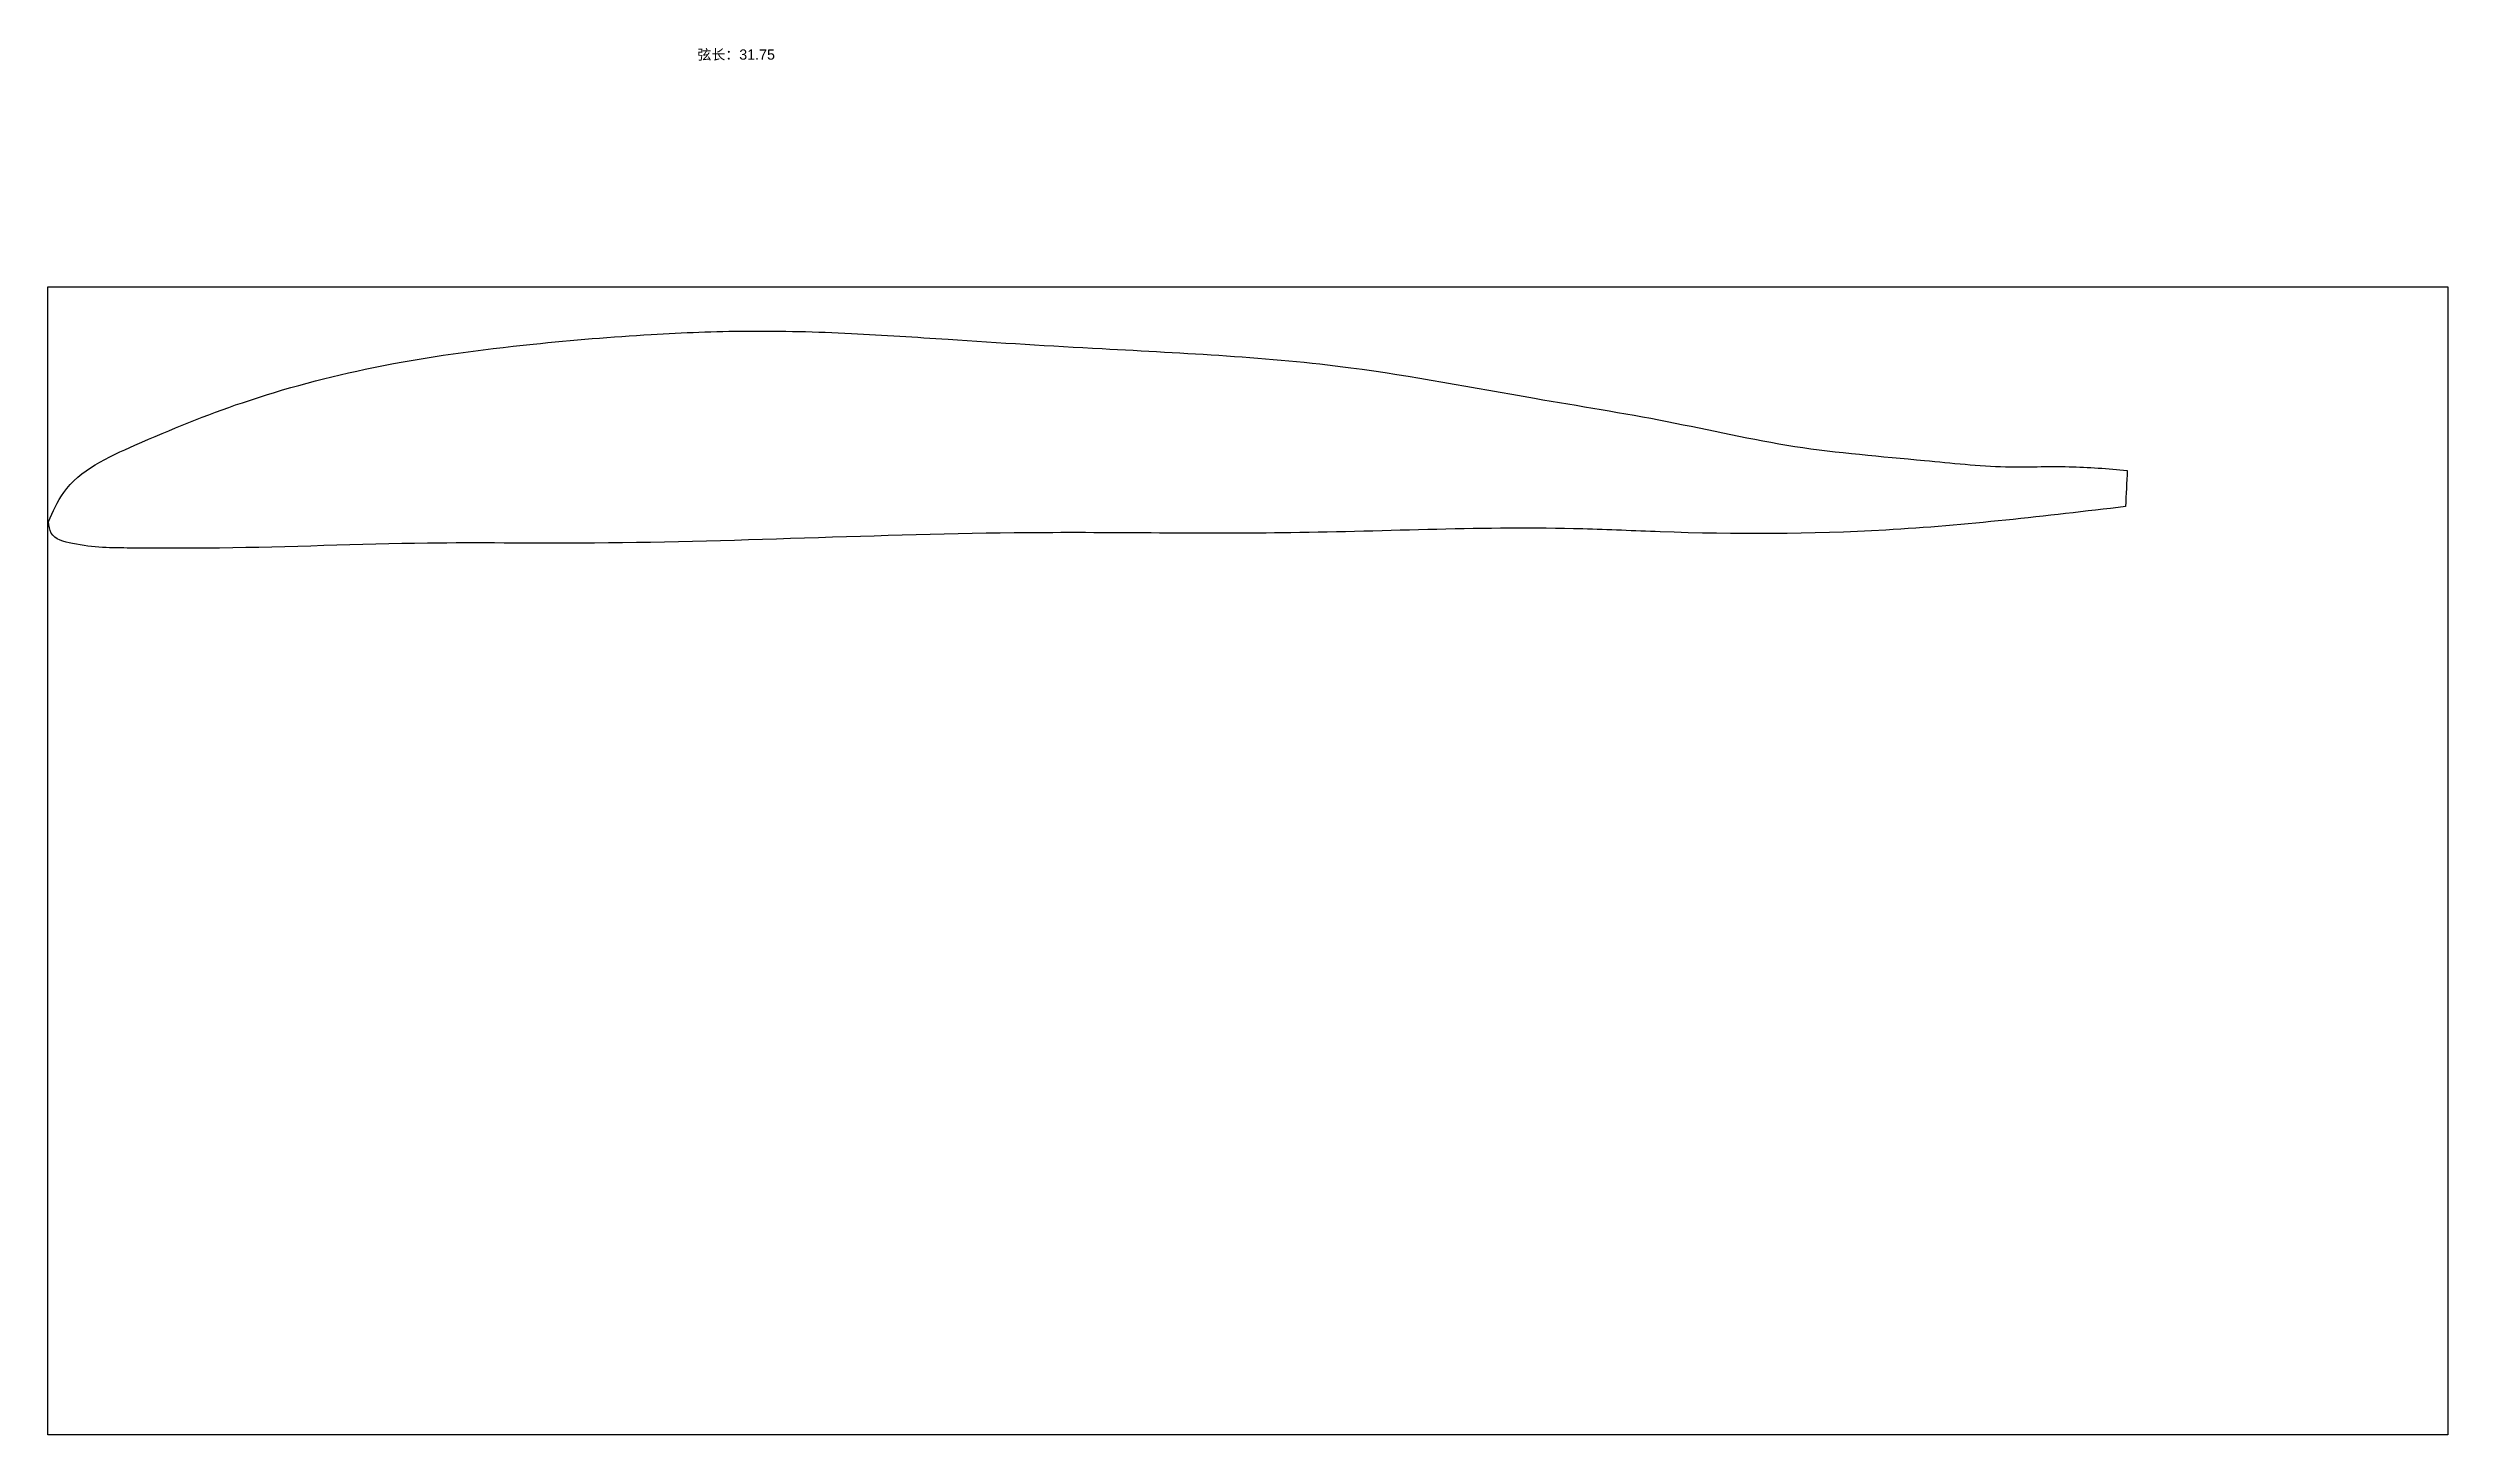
# Model space of a CAD drawing. Header units: inches. Extents: x -0.3 to 46.7, y -2 to 25.1.
import ezdxf

# ---------------------------------------------------------------- set-up
doc = ezdxf.new("R2010")
doc.units = ezdxf.units.IN
doc.header["$MEASUREMENT"] = 0
doc.styles.get("Standard").update_dxf_attribs({"font": 'arial.ttf'})
picture_1 = doc.add_image_def('image1.jpg', size_in_pixel=(1790, 3742))

msp = doc.modelspace()

# ---------------------------------------------------------------- linework, layer by layer
msp.add_open_spline([(40.395, 16.158), (40.406, 16.394), (40.418, 16.631), (40.429, 16.867), (40.049, 16.899), (39.257, 16.965), (37.929, 16.906), (36.141, 17.102), (33.914, 17.272), (31.397, 17.862), (28.489, 18.316), (24.83, 19.034), (20.972, 19.207), (17.713, 19.405), (15.395, 19.565), (13.457, 19.617), (11.377, 19.534), (8.934, 19.332), (6.247, 18.975), (3.615, 18.279), (1.627, 17.468), (0.129, 16.78), (-0.188, 16.06), (-0.276, 15.86), (-0.266, 15.781), (-0.237, 15.538), (0.463, 15.352), (1.509, 15.344), (3.873, 15.333), (6.784, 15.473), (12.071, 15.394), (17.698, 15.721), (24.241, 15.579), (28.368, 15.8), (32.248, 15.609), (35.806, 15.615), (38.832, 15.973), (40.395, 16.158)], degree=3, knots=[0, 0, 0, 0, 1, 1, 1, 2.142788, 3.383353, 4.976009, 7.531105, 10.076801, 12.712343, 16.36411, 21.246142, 24.268751, 26.164078, 28.214683, 30.083364, 32.404367, 35.564991, 38.221941, 40.485458, 42.162038, 42.805354, 42.805354, 42.805354, 43.031963, 43.497, 44.641453, 46.380378, 50.454953, 53.451342, 62.214869, 67.358464, 73.076247, 74.592161, 79.010401, 83.728358, 83.728358, 83.728358, 83.728358])

# ---------------------------------------------------------------- texts
msp.add_text('弦长：31.75', height=0.2).set_placement((12.432, 24.909))

# ---------------------------------------------------------------- pictures from other files: only their frames are drawn
image = msp.add_image(picture_1, insert=(46.709, -2.022), size_in_units=(22.48, 46.995), rotation=90)
image.dxf.flags = 7

doc.saveas('drawing.dxf')
